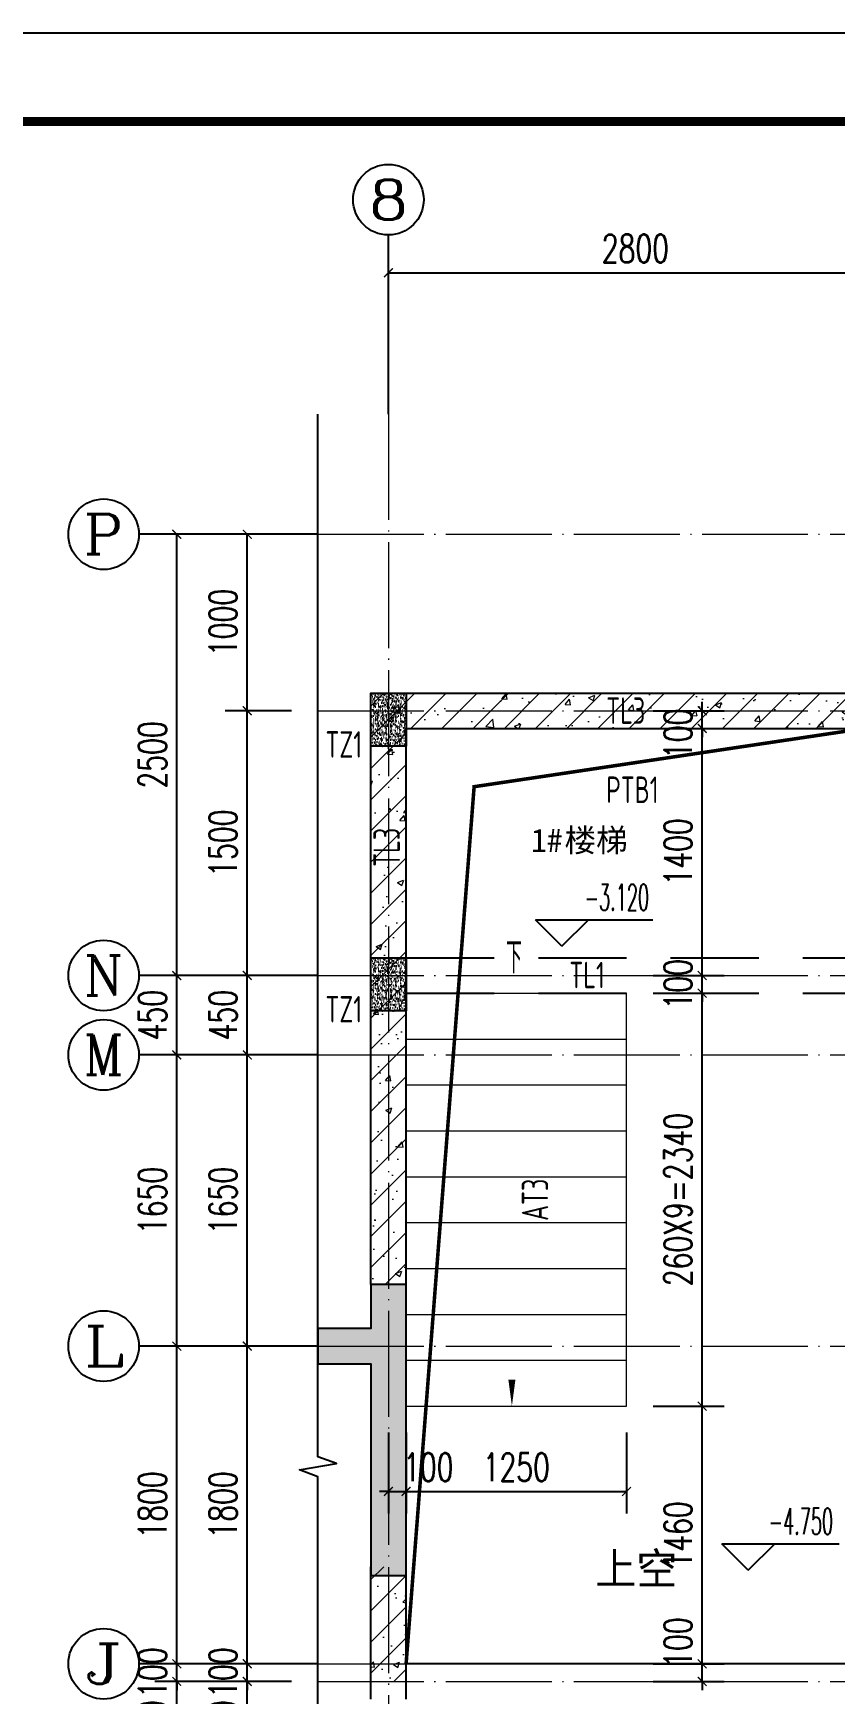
# Model space of a CAD drawing. Extents: x -655480 to 203344, y -294099 to 287156.
# Drawn here: x 48872 to 53416, y 216773 to 226182 of the extents above; entities that cross this region are included whole.
import ezdxf
from ezdxf.enums import TextEntityAlignment as Align

# ---------------------------------------------------------------- set-up
doc = ezdxf.new("R2010")
doc.units = 0
doc.header["$LTSCALE"] = 1000
doc.linetypes.add('DASHED', pattern=[0.75, 0.5, -0.25])
doc.linetypes.add('DOTE', pattern=[2.42, 2, -0.2, 0.02, -0.2])
doc.layers.get('0').update_dxf_attribs({"linetype": 'CONTINUOUS'})
doc.layers.get('DEFPOINTS').update_dxf_attribs({"linetype": 'CONTINUOUS'})
for name, color, linetype in [('-TK', 7, 'CONTINUOUS'), ('A-AXIS_TEXT', 7, 'CONTINUOUS'), ('AXIS', 3, 'CONTINUOUS'), ('DIM_ELEV', 3, 'CONTINUOUS'), ('DIM_SYMB', 3, 'CONTINUOUS'), ('G', 1, 'CONTINUOUS'), ('PUB_DIM', 3, 'CONTINUOUS'), ('PUB_TEXT', 2, 'CONTINUOUS'), ('S-Q墙实线', 6, 'CONTINUOUS'), ('S-梁', 4, 'DASHED'), ('TEXT', 2, 'CONTINUOUS'), ('WALL', 5, 'CONTINUOUS'), ('尺寸标注', 86, 'CONTINUOUS'), ('底图$0$PUB_HATCH', 252, 'CONTINUOUS')]:
    doc.layers.add(name, color=color, linetype=linetype)
for name, color, linetype, lineweight in [('AXIS_TEXT', 7, 'CONTINUOUS', 20), ('DOTE', 19, 'DOTE', 9), ('PUB_HATCH', 8, 'CONTINUOUS', 9), ('STAIR', 2, 'CONTINUOUS', 18)]:
    doc.layers.add(name, color=color, linetype=linetype, lineweight=lineweight)
doc.styles.add('_TCH_AXIS', font='COMPLEX', dxfattribs={"bigfont": 'GBCBIG'})
doc.styles.add('_TCH_DIM', font='SIMPLEX.shx', dxfattribs={"width": 0.7, "bigfont": 'GBCBIG.shx'})
doc.styles.add('_TCH_DIM_T3', font='SIMPLEX', dxfattribs={"width": 0.705882, "bigfont": 'GBCBIG'})
doc.styles.add('COMPLEX', font='COMPLEX')
doc.styles.add('TSSD_REIN', font='tssdeng.shx', dxfattribs={"width": 0.7, "height": 300, "bigfont": 'tssdchn.shx'})
doc.styles.add('黑体', font='simhei.ttf')
doc.dimstyles.new('_TCH_ARCH&&50', dxfattribs={"dimtxt": 157.5, "dimasz": 50, "dimexe": 125, "dimexo": 150, "dimgap": 58.75, "dimtad": 1, "dimdec": 0, "dimzin": 0, "dimdsep": 46, "dimtxsty": '_TCH_DIM_T3', "dimblk": 'ARCHTICK', "dimcen": 0.09, "dimclrt": 7, "dimazin": 0, "dimtfac": 1, "dimtdec": 0, "dimtix": 1, "dimtmove": 2, "dimatfit": 3, "dimldrblk": 'ARCHTICK', "dimfxl": 1, "dimtolj": 1, "dimtzin": 0, "dimarcsym": 0})
pattern_1 = [(45, (-105413.38, 111072.3), (-88.38835, 88.38835), []), (50, (-105413.38, 111072.3), (358.6301, -31.37607), [37.5, -412.5]), (355, (-105413.4, 111072.3), (-69.3757, 376.0961), [30, -330]), (100.4514, (-105383.5, 111069.7), (289.2547, 344.7198), [31.8701, -350.57106]), (46.1842, (-105413.4, 111172.3), (533.6205, -82.7595), [56.25, -618.75]), (96.6356, (-105368.9, 111165.4), (467.3314, 487.059), [47.8051, -525.8565]), (351.1842, (-105413.4, 111172.3), (467.331, 487.0593), [45, -495]), (21, (-105363.38, 111147.3), (298.45353, -201.30945), [37.5, -412.5]), (326, (-105363.4, 111147.3), (121.6577, 362.575), [30, -330]), (71.4514, (-105338.5, 111130.53), (420.1113, 161.26525), [31.8701, -350.57106]), (37.5, (-105413.38, 111072.3), (6.07993, 166.44693), [0, -326, 0, -335, 0, -331.25]), (7.5, (-105413.38, 111072.3), (131.53477, 197.20586), [0, -191, 0, -318.5, 0, -126.25]), (327.5, (-105524.88, 111072.3), (266.91122, -11.27744), [0, -125, 0, -390, 0, -517.5]), (317.5, (-105574.88, 111072.3), (291.59308, 50.0525), [0, -162.5, 0, -259, 0, -367.5])]

# ---------------------------------------------------------------- blocks, each defined once
blk = doc.blocks.new('A1')
blk.add_lwpolyline([(0, 59400), (0, 0), (84100, 0), (84100, 59400)], close=True)
at = {"const_width": 100}
blk.add_lwpolyline([(2500, 58400), (2500, 1000), (83100, 1000), (83100, 58400)], close=True, dxfattribs=at)
blk = doc.blocks.new('_AXISO')
blk.add_circle((0, 0), 0.5)
at = {"layer": 'A-AXIS_TEXT', "style": 'COMPLEX', "width": 1.041667}
blk.add_attdef('A', text='', height=0.56, dxfattribs=at).set_placement((-0.25, -0.28), (0.25, -0.28), align=Align.FIT)
blk = doc.blocks.new('_ArchTick')
at = {"color": 0, "linetype": 'ByBlock', "const_width": 0.15}
blk.add_lwpolyline([(-0.5, -0.5), (0.5, 0.5)], dxfattribs=at)
blk = doc.blocks.new('*D1053')
at = {"layer": 'DEFPOINTS', "color": 0, "transparency": 16777216}
for p in [(50085.3, 216843.2), (50485.3, 216843.2), (50485.3, 216343.4)]:
    blk.add_point(p, dxfattribs=at)
at = {"layer": '尺寸标注', "color": 0, "lineweight": -2, "transparency": 16777216}
for p, q in [((50335.3, 216843.2), (49960.3, 216843.2)), ((50085.3, 216343.4), (50085.3, 216843.2)), ((50335.3, 216343.4), (49960.3, 216343.4))]:
    blk.add_line(p, q, dxfattribs=at)
at = {"layer": '尺寸标注', "color": 0, "lineweight": -2, "transparency": 16777216, "xscale": 50, "yscale": 50, "zscale": 50}
for p, rotation in [((50085.3, 216843.2), 90), ((50085.3, 216343.4), 270)]:
    blk.add_blockref('_ArchTick', p, dxfattribs=dict(at, rotation=rotation))
at = {"layer": '尺寸标注', "color": 7, "transparency": 16777216, "insert": (49947.8, 216593.3), "char_height": 157.5, "attachment_point": 5, "rotation": 90, "style": '_TCH_DIM_T3'}
blk.add_mtext('\\A1;500', dxfattribs=at)
blk = doc.blocks.new('*D1054')
at = {"layer": 'DEFPOINTS', "color": 0, "transparency": 16777216}
for p in [(50085.3, 216943.2), (50485.3, 216943.2), (50485.3, 216843.2)]:
    blk.add_point(p, dxfattribs=at)
at = {"layer": '尺寸标注', "color": 0, "lineweight": -2, "transparency": 16777216}
for p, q in [((50085.3, 216943.2), (50085.3, 216993.2)), ((50335.3, 216943.2), (49960.3, 216943.2)), ((50085.3, 216843.2), (50085.3, 216943.2)), ((50335.3, 216843.2), (49960.3, 216843.2)), ((50085.3, 216843.2), (50085.3, 216793.2))]:
    blk.add_line(p, q, dxfattribs=at)
at = {"layer": '尺寸标注', "color": 0, "lineweight": -2, "transparency": 16777216, "xscale": 50, "yscale": 50, "zscale": 50}
for p, rotation in [((50085.3, 216943.2), 270), ((50085.3, 216843.2), 90)]:
    blk.add_blockref('_ArchTick', p, dxfattribs=dict(at, rotation=rotation))
at = {"layer": '尺寸标注', "color": 7, "transparency": 16777216, "insert": (49947.8, 216893.2), "char_height": 157.5, "attachment_point": 5, "rotation": 90, "style": '_TCH_DIM_T3'}
blk.add_mtext('\\A1;100', dxfattribs=at)
blk = doc.blocks.new('*D1055')
at = {"layer": 'DEFPOINTS', "color": 0, "transparency": 16777216}
for p in [(50085.3, 218743.2), (50485.3, 218743.2), (50485.3, 216943.2)]:
    blk.add_point(p, dxfattribs=at)
at = {"layer": '尺寸标注', "color": 0, "lineweight": -2, "transparency": 16777216}
for p, q in [((50335.3, 218743.2), (49960.3, 218743.2)), ((50085.3, 216943.2), (50085.3, 218743.2)), ((50335.3, 216943.2), (49960.3, 216943.2))]:
    blk.add_line(p, q, dxfattribs=at)
at = {"layer": '尺寸标注', "color": 0, "lineweight": -2, "transparency": 16777216, "xscale": 50, "yscale": 50, "zscale": 50}
for p, rotation in [((50085.3, 218743.2), 90), ((50085.3, 216943.2), 270)]:
    blk.add_blockref('_ArchTick', p, dxfattribs=dict(at, rotation=rotation))
at = {"layer": '尺寸标注', "color": 7, "transparency": 16777216, "insert": (49947.8, 217843.2), "char_height": 157.5, "attachment_point": 5, "rotation": 90, "style": '_TCH_DIM_T3'}
blk.add_mtext('\\A1;1800', dxfattribs=at)
blk = doc.blocks.new('*D1056')
at = {"layer": 'DEFPOINTS', "color": 0, "transparency": 16777216}
for p in [(50085.3, 220393.2), (50485.3, 220393.2), (50485.3, 218743.2)]:
    blk.add_point(p, dxfattribs=at)
at = {"layer": '尺寸标注', "color": 0, "lineweight": -2, "transparency": 16777216}
for p, q in [((50335.3, 220393.2), (49960.3, 220393.2)), ((50085.3, 218743.2), (50085.3, 220393.2)), ((50335.3, 218743.2), (49960.3, 218743.2))]:
    blk.add_line(p, q, dxfattribs=at)
at = {"layer": '尺寸标注', "color": 0, "lineweight": -2, "transparency": 16777216, "xscale": 50, "yscale": 50, "zscale": 50}
for p, rotation in [((50085.3, 220393.2), 90), ((50085.3, 218743.2), 270)]:
    blk.add_blockref('_ArchTick', p, dxfattribs=dict(at, rotation=rotation))
at = {"layer": '尺寸标注', "color": 7, "transparency": 16777216, "insert": (49947.8, 219568.2), "char_height": 157.5, "attachment_point": 5, "rotation": 90, "style": '_TCH_DIM_T3'}
blk.add_mtext('\\A1;1650', dxfattribs=at)
blk = doc.blocks.new('*D1057')
at = {"layer": 'DEFPOINTS', "color": 0, "transparency": 16777216}
for p in [(50085.3, 220843.2), (50485.3, 220843.2), (50485.3, 220393.2)]:
    blk.add_point(p, dxfattribs=at)
at = {"layer": '尺寸标注', "color": 0, "lineweight": -2, "transparency": 16777216}
for p, q in [((50335.3, 220843.2), (49960.3, 220843.2)), ((50085.3, 220393.2), (50085.3, 220843.2)), ((50335.3, 220393.2), (49960.3, 220393.2))]:
    blk.add_line(p, q, dxfattribs=at)
at = {"layer": '尺寸标注', "color": 0, "lineweight": -2, "transparency": 16777216, "xscale": 50, "yscale": 50, "zscale": 50}
for p, rotation in [((50085.3, 220843.2), 90), ((50085.3, 220393.2), 270)]:
    blk.add_blockref('_ArchTick', p, dxfattribs=dict(at, rotation=rotation))
at = {"layer": '尺寸标注', "color": 7, "transparency": 16777216, "insert": (49947.8, 220618.2), "char_height": 157.5, "attachment_point": 5, "rotation": 90, "style": '_TCH_DIM_T3'}
blk.add_mtext('\\A1;450', dxfattribs=at)
blk = doc.blocks.new('*D1058')
at = {"layer": 'DEFPOINTS', "color": 0, "transparency": 16777216}
for p in [(50085.3, 222343.2), (50485.3, 222343.2), (50485.3, 220843.2)]:
    blk.add_point(p, dxfattribs=at)
at = {"layer": '尺寸标注', "color": 0, "lineweight": -2, "transparency": 16777216}
for p, q in [((50335.3, 222343.2), (49960.3, 222343.2)), ((50085.3, 220843.2), (50085.3, 222343.2)), ((50335.3, 220843.2), (49960.3, 220843.2))]:
    blk.add_line(p, q, dxfattribs=at)
at = {"layer": '尺寸标注', "color": 0, "lineweight": -2, "transparency": 16777216, "xscale": 50, "yscale": 50, "zscale": 50}
for p, rotation in [((50085.3, 222343.2), 90), ((50085.3, 220843.2), 270)]:
    blk.add_blockref('_ArchTick', p, dxfattribs=dict(at, rotation=rotation))
at = {"layer": '尺寸标注', "color": 7, "transparency": 16777216, "insert": (49947.8, 221593.2), "char_height": 157.5, "attachment_point": 5, "rotation": 90, "style": '_TCH_DIM_T3'}
blk.add_mtext('\\A1;1500', dxfattribs=at)
blk = doc.blocks.new('*D1059')
at = {"layer": 'DEFPOINTS', "color": 0, "transparency": 16777216}
for p in [(50085.3, 223343.2), (50485.3, 223343.2), (50485.3, 222343.2)]:
    blk.add_point(p, dxfattribs=at)
at = {"layer": '尺寸标注', "color": 0, "lineweight": -2, "transparency": 16777216}
for p, q in [((50335.3, 223343.2), (49960.3, 223343.2)), ((50085.3, 222343.2), (50085.3, 223343.2)), ((50335.3, 222343.2), (49960.3, 222343.2))]:
    blk.add_line(p, q, dxfattribs=at)
at = {"layer": '尺寸标注', "color": 0, "lineweight": -2, "transparency": 16777216, "xscale": 50, "yscale": 50, "zscale": 50}
for p, rotation in [((50085.3, 223343.2), 90), ((50085.3, 222343.2), 270)]:
    blk.add_blockref('_ArchTick', p, dxfattribs=dict(at, rotation=rotation))
at = {"layer": '尺寸标注', "color": 7, "transparency": 16777216, "insert": (49947.8, 222843.2), "char_height": 157.5, "attachment_point": 5, "rotation": 90, "style": '_TCH_DIM_T3'}
blk.add_mtext('\\A1;1000', dxfattribs=at)
blk = doc.blocks.new('*D1071')
at = {"layer": 'DEFPOINTS', "color": 0, "transparency": 16777216}
for p in [(52235.3, 216943.2), (52663.9, 216943.2), (52235.3, 216843.2)]:
    blk.add_point(p, dxfattribs=at)
at = {"layer": '尺寸标注', "color": 0, "lineweight": -2, "transparency": 16777216}
for p, q in [((52663.9, 216943.2), (52663.9, 216993.2)), ((52385.3, 216943.2), (52788.9, 216943.2)), ((52663.9, 216843.2), (52663.9, 216943.2)), ((52385.3, 216843.2), (52788.9, 216843.2)), ((52663.9, 216843.2), (52663.9, 216793.2))]:
    blk.add_line(p, q, dxfattribs=at)
at = {"layer": '尺寸标注', "color": 0, "lineweight": -2, "transparency": 16777216, "xscale": 50, "yscale": 50, "zscale": 50}
for p, rotation in [((52663.9, 216943.2), 269.9997333905758), ((52663.9, 216843.2), 89.99973339057578)]:
    blk.add_blockref('_ArchTick', p, dxfattribs=dict(at, rotation=rotation))
at = {"layer": '尺寸标注', "color": 7, "transparency": 16777216, "insert": (52526.4, 217063.3), "char_height": 157.5, "attachment_point": 5, "rotation": 89.99973, "style": '_TCH_DIM_T3'}
blk.add_mtext('\\A1;100', dxfattribs=at)
blk = doc.blocks.new('*D1072')
at = {"layer": 'DEFPOINTS', "color": 0, "transparency": 16777216}
for p in [(52235.3, 218403.2), (52663.9, 218403.2), (52235.3, 216943.2)]:
    blk.add_point(p, dxfattribs=at)
at = {"layer": '尺寸标注', "color": 0, "lineweight": -2, "transparency": 16777216}
for p, q in [((52385.3, 218403.2), (52788.9, 218403.2)), ((52663.9, 216943.2), (52663.9, 218403.2)), ((52385.3, 216943.2), (52788.9, 216943.2))]:
    blk.add_line(p, q, dxfattribs=at)
at = {"layer": '尺寸标注', "color": 0, "lineweight": -2, "transparency": 16777216, "xscale": 50, "yscale": 50, "zscale": 50}
for p, rotation in [((52663.9, 218403.2), 89.99973339057244), ((52663.9, 216943.2), 269.9997333905724)]:
    blk.add_blockref('_ArchTick', p, dxfattribs=dict(at, rotation=rotation))
at = {"layer": '尺寸标注', "color": 7, "transparency": 16777216, "insert": (52526.4, 217673.2), "char_height": 157.5, "attachment_point": 5, "rotation": 89.99973, "style": '_TCH_DIM_T3'}
blk.add_mtext('\\A1;1460', dxfattribs=at)
blk = doc.blocks.new('*D1073')
at = {"layer": 'DEFPOINTS', "color": 0, "transparency": 16777216}
for p in [(52235.3, 220743.2), (52664, 220743.2), (52235.3, 218403.2)]:
    blk.add_point(p, dxfattribs=at)
at = {"layer": '尺寸标注', "color": 0, "lineweight": -2, "transparency": 16777216}
for p, q in [((52385.3, 220743.2), (52789, 220743.2)), ((52663.9, 218403.2), (52664, 220743.2)), ((52385.3, 218403.2), (52788.9, 218403.2))]:
    blk.add_line(p, q, dxfattribs=at)
at = {"layer": '尺寸标注', "color": 0, "lineweight": -2, "transparency": 16777216, "xscale": 50, "yscale": 50, "zscale": 50}
for p, rotation in [((52664, 220743.2), 89.99973339057678), ((52663.9, 218403.2), 269.9997333905768)]:
    blk.add_blockref('_ArchTick', p, dxfattribs=dict(at, rotation=rotation))
at = {"layer": '尺寸标注', "color": 7, "transparency": 16777216, "insert": (52526.4, 219573.2), "char_height": 157.5, "attachment_point": 5, "rotation": 89.99973, "style": '_TCH_DIM_T3'}
blk.add_mtext('\\A1;260X9=2340', dxfattribs=at)
blk = doc.blocks.new('*D1074')
at = {"layer": 'DEFPOINTS', "color": 0, "transparency": 16777216}
for p in [(52235.3, 220843.2), (52664, 220843.2), (52235.3, 220743.2)]:
    blk.add_point(p, dxfattribs=at)
at = {"layer": '尺寸标注', "color": 0, "lineweight": -2, "transparency": 16777216}
for p, q in [((52385.3, 220843.2), (52789, 220843.2)), ((52664, 220843.2), (52664, 220893.2)), ((52664, 220743.2), (52664, 220843.2)), ((52385.3, 220743.2), (52789, 220743.2)), ((52664, 220743.2), (52664, 220693.2))]:
    blk.add_line(p, q, dxfattribs=at)
at = {"layer": '尺寸标注', "color": 0, "lineweight": -2, "transparency": 16777216, "xscale": 50, "yscale": 50, "zscale": 50}
for p, rotation in [((52664, 220843.2), 269.9997333905883), ((52664, 220743.2), 89.99973339058825)]:
    blk.add_blockref('_ArchTick', p, dxfattribs=dict(at, rotation=rotation))
at = {"layer": '尺寸标注', "color": 7, "transparency": 16777216, "insert": (52526.5, 220793.2), "char_height": 157.5, "attachment_point": 5, "rotation": 89.99973, "style": '_TCH_DIM_T3'}
blk.add_mtext('\\A1;100', dxfattribs=at)
blk = doc.blocks.new('*D1075')
at = {"layer": 'DEFPOINTS', "color": 0, "transparency": 16777216}
for p in [(52235.3, 222243.2), (52664, 222243.2), (52235.3, 220843.2)]:
    blk.add_point(p, dxfattribs=at)
at = {"layer": '尺寸标注', "color": 0, "lineweight": -2, "transparency": 16777216}
for p, q in [((52385.3, 222243.2), (52789, 222243.2)), ((52664, 220843.2), (52664, 222243.2)), ((52385.3, 220843.2), (52789, 220843.2))]:
    blk.add_line(p, q, dxfattribs=at)
at = {"layer": '尺寸标注', "color": 0, "lineweight": -2, "transparency": 16777216, "xscale": 50, "yscale": 50, "zscale": 50}
for p, rotation in [((52664, 222243.2), 89.99973339057499), ((52664, 220843.2), 269.999733390575)]:
    blk.add_blockref('_ArchTick', p, dxfattribs=dict(at, rotation=rotation))
at = {"layer": '尺寸标注', "color": 7, "transparency": 16777216, "insert": (52526.5, 221543.2), "char_height": 157.5, "attachment_point": 5, "rotation": 89.99973, "style": '_TCH_DIM_T3'}
blk.add_mtext('\\A1;1400', dxfattribs=at)
blk = doc.blocks.new('*D1076')
at = {"layer": 'DEFPOINTS', "color": 0, "transparency": 16777216}
for p in [(52235.3, 222343.2), (52664, 222343.2), (52235.3, 222243.2)]:
    blk.add_point(p, dxfattribs=at)
at = {"layer": '尺寸标注', "color": 0, "lineweight": -2, "transparency": 16777216}
for p, q in [((52385.3, 222343.2), (52789, 222343.2)), ((52664, 222343.2), (52664, 222393.2)), ((52664, 222243.2), (52664, 222343.2)), ((52385.3, 222243.2), (52789, 222243.2)), ((52664, 222243.2), (52664, 222193.2))]:
    blk.add_line(p, q, dxfattribs=at)
at = {"layer": '尺寸标注', "color": 0, "lineweight": -2, "transparency": 16777216, "xscale": 50, "yscale": 50, "zscale": 50}
for p, rotation in [((52664, 222343.2), 269.9997333905693), ((52664, 222243.2), 89.9997333905693)]:
    blk.add_blockref('_ArchTick', p, dxfattribs=dict(at, rotation=rotation))
at = {"layer": '尺寸标注', "color": 7, "transparency": 16777216, "insert": (52526.5, 222212.5), "char_height": 157.5, "attachment_point": 5, "rotation": 89.99973, "style": '_TCH_DIM_T3'}
blk.add_mtext('\\A1;100', dxfattribs=at)
blk = doc.blocks.new('*D1077')
at = {"layer": 'DEFPOINTS', "color": 0, "transparency": 16777216}
for p in [(50985.2, 218403.2), (52235.2, 218403.2), (52235.2, 217919.5)]:
    blk.add_point(p, dxfattribs=at)
at = {"layer": '尺寸标注', "color": 0, "lineweight": -2, "transparency": 16777216}
for p, q in [((50985.2, 218253.2), (50985.2, 217794.5)), ((52235.2, 218253.2), (52235.2, 217794.5)), ((50985.2, 217919.5), (52235.2, 217919.5))]:
    blk.add_line(p, q, dxfattribs=at)
at = {"layer": '尺寸标注', "color": 0, "lineweight": -2, "transparency": 16777216, "xscale": 50, "yscale": 50, "zscale": 50, "rotation": 180}
blk.add_blockref('_ArchTick', (50985.2, 217919.5), dxfattribs=at)
at = {"layer": '尺寸标注', "color": 0, "lineweight": -2, "transparency": 16777216, "xscale": 50, "yscale": 50, "zscale": 50}
blk.add_blockref('_ArchTick', (52235.2, 217919.5), dxfattribs=at)
at = {"layer": '尺寸标注', "color": 7, "transparency": 16777216, "insert": (51610.2, 218057), "char_height": 157.5, "attachment_point": 5, "style": '_TCH_DIM_T3'}
blk.add_mtext('\\A1;1250', dxfattribs=at)
blk = doc.blocks.new('*D1078')
at = {"layer": 'DEFPOINTS', "color": 0, "transparency": 16777216}
for p in [(50885.3, 218403.2), (50985.2, 218403.2), (50985.2, 217919.5)]:
    blk.add_point(p, dxfattribs=at)
at = {"layer": '尺寸标注', "color": 0, "lineweight": -2, "transparency": 16777216}
for p, q in [((50885.3, 218253.2), (50885.3, 217794.5)), ((50985.2, 218253.2), (50985.2, 217794.5)), ((50885.3, 217919.5), (50835.3, 217919.5)), ((50885.3, 217919.5), (50985.2, 217919.5)), ((50985.2, 217919.5), (51035.2, 217919.5))]:
    blk.add_line(p, q, dxfattribs=at)
at = {"layer": '尺寸标注', "color": 0, "lineweight": -2, "transparency": 16777216, "xscale": 50, "yscale": 50, "zscale": 50}
blk.add_blockref('_ArchTick', (50885.3, 217919.5), dxfattribs=at)
at = {"layer": '尺寸标注', "color": 0, "lineweight": -2, "transparency": 16777216, "xscale": 50, "yscale": 50, "zscale": 50, "rotation": 180}
blk.add_blockref('_ArchTick', (50985.2, 217919.5), dxfattribs=at)
at = {"layer": '尺寸标注', "color": 7, "transparency": 16777216, "insert": (51111.4, 218057), "char_height": 157.5, "attachment_point": 5, "style": '_TCH_DIM_T3'}
blk.add_mtext('\\A1;100', dxfattribs=at)
blk = doc.blocks.new('*D1089')
at = {"layer": 'DEFPOINTS', "color": 0, "transparency": 16777216}
for p in [(49685.3, 216843.2), (50485.3, 216843.2), (50485.3, 216343.4)]:
    blk.add_point(p, dxfattribs=at)
at = {"layer": 'PUB_DIM', "color": 0, "lineweight": -2, "transparency": 16777216}
for p, q in [((50335.3, 216843.2), (49560.3, 216843.2)), ((49685.3, 216343.4), (49685.3, 216843.2)), ((50335.3, 216343.4), (49560.3, 216343.4))]:
    blk.add_line(p, q, dxfattribs=at)
at = {"layer": 'PUB_DIM', "color": 0, "lineweight": -2, "transparency": 16777216, "xscale": 50, "yscale": 50, "zscale": 50}
for p, rotation in [((49685.3, 216843.2), 90), ((49685.3, 216343.4), 270)]:
    blk.add_blockref('_ArchTick', p, dxfattribs=dict(at, rotation=rotation))
at = {"layer": 'PUB_DIM', "color": 7, "transparency": 16777216, "insert": (49547.8, 216593.3), "char_height": 157.5, "attachment_point": 5, "rotation": 90, "style": '_TCH_DIM_T3'}
blk.add_mtext('\\A1;500', dxfattribs=at)
blk = doc.blocks.new('*D1090')
at = {"layer": 'DEFPOINTS', "color": 0, "transparency": 16777216}
for p in [(49685.3, 216943.2), (50485.3, 216943.2), (50485.3, 216843.2)]:
    blk.add_point(p, dxfattribs=at)
at = {"layer": 'PUB_DIM', "color": 0, "lineweight": -2, "transparency": 16777216}
for p, q in [((49685.3, 216943.2), (49685.3, 216993.2)), ((50335.3, 216943.2), (49560.3, 216943.2)), ((49685.3, 216843.2), (49685.3, 216943.2)), ((50335.3, 216843.2), (49560.3, 216843.2)), ((49685.3, 216843.2), (49685.3, 216793.2))]:
    blk.add_line(p, q, dxfattribs=at)
at = {"layer": 'PUB_DIM', "color": 0, "lineweight": -2, "transparency": 16777216, "xscale": 50, "yscale": 50, "zscale": 50}
for p, rotation in [((49685.3, 216943.2), 270), ((49685.3, 216843.2), 90)]:
    blk.add_blockref('_ArchTick', p, dxfattribs=dict(at, rotation=rotation))
at = {"layer": 'PUB_DIM', "color": 7, "transparency": 16777216, "insert": (49547.8, 216893.2), "char_height": 157.5, "attachment_point": 5, "rotation": 90, "style": '_TCH_DIM_T3'}
blk.add_mtext('\\A1;100', dxfattribs=at)
blk = doc.blocks.new('*D1091')
at = {"layer": 'DEFPOINTS', "color": 0, "transparency": 16777216}
for p in [(49685.3, 218743.2), (50485.3, 218743.2), (50485.3, 216943.2)]:
    blk.add_point(p, dxfattribs=at)
at = {"layer": 'PUB_DIM', "color": 0, "lineweight": -2, "transparency": 16777216}
for p, q in [((50335.3, 218743.2), (49560.3, 218743.2)), ((49685.3, 216943.2), (49685.3, 218743.2)), ((50335.3, 216943.2), (49560.3, 216943.2))]:
    blk.add_line(p, q, dxfattribs=at)
at = {"layer": 'PUB_DIM', "color": 0, "lineweight": -2, "transparency": 16777216, "xscale": 50, "yscale": 50, "zscale": 50}
for p, rotation in [((49685.3, 218743.2), 90), ((49685.3, 216943.2), 270)]:
    blk.add_blockref('_ArchTick', p, dxfattribs=dict(at, rotation=rotation))
at = {"layer": 'PUB_DIM', "color": 7, "transparency": 16777216, "insert": (49547.8, 217843.2), "char_height": 157.5, "attachment_point": 5, "rotation": 90, "style": '_TCH_DIM_T3'}
blk.add_mtext('\\A1;1800', dxfattribs=at)
blk = doc.blocks.new('*D1092')
at = {"layer": 'DEFPOINTS', "color": 0, "transparency": 16777216}
for p in [(49685.3, 220393.2), (50485.3, 220393.2), (50485.3, 218743.2)]:
    blk.add_point(p, dxfattribs=at)
at = {"layer": 'PUB_DIM', "color": 0, "lineweight": -2, "transparency": 16777216}
for p, q in [((50335.3, 220393.2), (49560.3, 220393.2)), ((49685.3, 218743.2), (49685.3, 220393.2)), ((50335.3, 218743.2), (49560.3, 218743.2))]:
    blk.add_line(p, q, dxfattribs=at)
at = {"layer": 'PUB_DIM', "color": 0, "lineweight": -2, "transparency": 16777216, "xscale": 50, "yscale": 50, "zscale": 50}
for p, rotation in [((49685.3, 220393.2), 90), ((49685.3, 218743.2), 270)]:
    blk.add_blockref('_ArchTick', p, dxfattribs=dict(at, rotation=rotation))
at = {"layer": 'PUB_DIM', "color": 7, "transparency": 16777216, "insert": (49547.8, 219568.2), "char_height": 157.5, "attachment_point": 5, "rotation": 90, "style": '_TCH_DIM_T3'}
blk.add_mtext('\\A1;1650', dxfattribs=at)
blk = doc.blocks.new('*D1093')
at = {"layer": 'DEFPOINTS', "color": 0, "transparency": 16777216}
for p in [(49685.3, 220843.2), (50485.3, 220843.2), (50485.3, 220393.2)]:
    blk.add_point(p, dxfattribs=at)
at = {"layer": 'PUB_DIM', "color": 0, "lineweight": -2, "transparency": 16777216}
for p, q in [((50335.3, 220843.2), (49560.3, 220843.2)), ((49685.3, 220393.2), (49685.3, 220843.2)), ((50335.3, 220393.2), (49560.3, 220393.2))]:
    blk.add_line(p, q, dxfattribs=at)
at = {"layer": 'PUB_DIM', "color": 0, "lineweight": -2, "transparency": 16777216, "xscale": 50, "yscale": 50, "zscale": 50}
for p, rotation in [((49685.3, 220843.2), 90), ((49685.3, 220393.2), 270)]:
    blk.add_blockref('_ArchTick', p, dxfattribs=dict(at, rotation=rotation))
at = {"layer": 'PUB_DIM', "color": 7, "transparency": 16777216, "insert": (49547.8, 220618.2), "char_height": 157.5, "attachment_point": 5, "rotation": 90, "style": '_TCH_DIM_T3'}
blk.add_mtext('\\A1;450', dxfattribs=at)
blk = doc.blocks.new('*D1094')
at = {"layer": 'DEFPOINTS', "color": 0, "transparency": 16777216}
for p in [(49685.3, 223343.2), (50485.3, 223343.2), (50485.3, 220843.2)]:
    blk.add_point(p, dxfattribs=at)
at = {"layer": 'PUB_DIM', "color": 0, "lineweight": -2, "transparency": 16777216}
for p, q in [((50335.3, 223343.2), (49560.3, 223343.2)), ((49685.3, 220843.2), (49685.3, 223343.2)), ((50335.3, 220843.2), (49560.3, 220843.2))]:
    blk.add_line(p, q, dxfattribs=at)
at = {"layer": 'PUB_DIM', "color": 0, "lineweight": -2, "transparency": 16777216, "xscale": 50, "yscale": 50, "zscale": 50}
for p, rotation in [((49685.3, 223343.2), 90), ((49685.3, 220843.2), 270)]:
    blk.add_blockref('_ArchTick', p, dxfattribs=dict(at, rotation=rotation))
at = {"layer": 'PUB_DIM', "color": 7, "transparency": 16777216, "insert": (49547.8, 222093.2), "char_height": 157.5, "attachment_point": 5, "rotation": 90, "style": '_TCH_DIM_T3'}
blk.add_mtext('\\A1;2500', dxfattribs=at)
blk = doc.blocks.new('*D1097')
at = {"layer": 'DEFPOINTS', "color": 0, "transparency": 16777216}
for p in [(53685.3, 224824.6), (50885.3, 224024.6), (53685.3, 224024.6)]:
    blk.add_point(p, dxfattribs=at)
at = {"layer": 'PUB_DIM', "color": 0, "lineweight": -2, "transparency": 16777216}
for p, q in [((50885.3, 224174.6), (50885.3, 224949.6)), ((53685.3, 224174.6), (53685.3, 224949.6)), ((50885.3, 224824.6), (53685.3, 224824.6))]:
    blk.add_line(p, q, dxfattribs=at)
at = {"layer": 'PUB_DIM', "color": 0, "lineweight": -2, "transparency": 16777216, "xscale": 50, "yscale": 50, "zscale": 50, "rotation": 180}
blk.add_blockref('_ArchTick', (50885.3, 224824.6), dxfattribs=at)
at = {"layer": 'PUB_DIM', "color": 0, "lineweight": -2, "transparency": 16777216, "xscale": 50, "yscale": 50, "zscale": 50}
blk.add_blockref('_ArchTick', (53685.3, 224824.6), dxfattribs=at)
at = {"layer": 'PUB_DIM', "color": 7, "transparency": 16777216, "insert": (52285.3, 224962.1), "char_height": 157.5, "attachment_point": 5, "style": '_TCH_DIM_T3'}
blk.add_mtext('\\A1;2800', dxfattribs=at)

msp = doc.modelspace()

# ---------------------------------------------------------------- hatches: boundary and pattern name
at = {"layer": 'G'}
h = msp.add_hatch(dxfattribs=at)
h.set_pattern_fill('AR-CONC', color=256, scale=5, angle=-360, style=0)
h.set_pattern_definition([(230, (7497282.53, 656100.58), (-35.86300913, 3.13760675), [3.75, -41.25]), (175, (7497282.53, 656100.58), (6.93756668, -37.60960669), [3, -33]), (280.4514, (7497279.542, 656100.842), (-28.92546909, -34.4719771), [3.1870095, -35.0571056]), (226.1842, (7497282.53, 656090.58), (-53.36205243, 8.27595072), [5.625, -61.875]), (276.6356, (7497278.084, 656091.27), (-46.73313528, -48.70589355), [4.7805144, -52.58565]), (171.1842, (7497282.53, 656090.58), (-46.73309726, -48.70593005), [4.5, -49.5]), (201, (7497277.53, 656093.08), (-29.84535261, 20.13094453), [3.75, -41.25]), (146, (7497277.53, 656093.08), (-12.1657666, -36.25750225), [3, -33]), (251.4514, (7497275.044, 656094.758), (-42.01113143, -16.12652484), [3.1870095, -35.0571056]), (217.5, (7497282.531, 656100.58), (-0.607992766, -16.644692692), [0, -32.6, 0, -33.5, 0, -33.125]), (187.5, (7497282.53, 656100.58), (-13.15347687, -19.720585594), [0, -19.1, 0, -31.85, 0, -12.625]), (147.5, (7497293.681, 656100.58), (-26.691121809, 1.127743587), [0, -12.5, 0, -39, 0, -51.75]), (137.5, (7497298.68, 656100.58), (-29.15930847, -5.00524912), [0, -16.25, 0, -25.9, 0, -36.75])])
h.paths.add_polyline_path([(50985.34, 222143.17), (50785.34, 222143.17), (50785.34, 222443.17), (50985.34, 222443.17)])
h = msp.add_hatch(dxfattribs=at)
h.set_pattern_fill('AR-CONC', color=256, scale=5, angle=-360, style=0)
h.set_pattern_definition([(230, (7497282.53, 654600.578), (-35.86300913, 3.13760675), [3.75, -41.25]), (175, (7497282.53, 654600.58), (6.93756668, -37.60960669), [3, -33]), (280.4514, (7497279.542, 654600.84), (-28.92546909, -34.4719771), [3.1870095, -35.0571056]), (226.1842, (7497282.53, 654590.58), (-53.36205243, 8.27595072), [5.625, -61.875]), (276.6356, (7497278.084, 654591.27), (-46.73313528, -48.70589355), [4.7805144, -52.58565]), (171.1842, (7497282.53, 654590.58), (-46.73309726, -48.70593005), [4.5, -49.5]), (201, (7497277.53, 654593.078), (-29.84535261, 20.13094453), [3.75, -41.25]), (146, (7497277.53, 654593.08), (-12.1657666, -36.25750225), [3, -33]), (251.4514, (7497275.044, 654594.756), (-42.01113143, -16.12652484), [3.1870095, -35.0571056]), (217.5, (7497282.531, 654600.578), (-0.607992766, -16.644692692), [0, -32.6, 0, -33.5, 0, -33.125]), (187.5, (7497282.53, 654600.578), (-13.15347687, -19.720585594), [0, -19.1, 0, -31.85, 0, -12.625]), (147.5, (7497293.681, 654600.578), (-26.691121809, 1.127743587), [0, -12.5, 0, -39, 0, -51.75]), (137.5, (7497298.68, 654600.578), (-29.15930847, -5.00524912), [0, -16.25, 0, -25.9, 0, -36.75])])
h.paths.add_polyline_path([(50985.34, 220643.17), (50785.34, 220643.17), (50785.34, 220943.17), (50985.34, 220943.17)])
at = {"layer": 'PUB_HATCH'}
h = msp.add_hatch(dxfattribs=at)
h.set_pattern_fill('钢筋混凝土', color=256, scale=50, style=0)
h.set_pattern_definition(pattern_1)
h.paths.add_polyline_path([(50785.34, 222443.03), (50985.34, 222243.03), (53685.34, 222243.03), (53685.34, 222443.03)])
h = msp.add_hatch(dxfattribs=at)
h.set_pattern_fill('钢筋混凝土', color=256, scale=50, style=0)
h.set_pattern_definition(pattern_1)
h.paths.add_polyline_path([(50785.34, 219093.17), (50985.34, 219093.17), (50985.34, 219093.17), (50985.34, 222243.03), (50785.34, 222443.03)])
h = msp.add_hatch(dxfattribs=at)
h.set_pattern_fill('钢筋混凝土', color=256, scale=50, style=0)
h.set_pattern_definition([(45, (-105413.38, 111072.44), (-88.38835, 88.38835), []), (50, (-105413.38, 111072.44), (358.6301, -31.37607), [37.5, -412.5]), (355, (-105413.4, 111072.44), (-69.3757, 376.0961), [30, -330]), (100.4514, (-105383.5, 111069.83), (289.2547, 344.7198), [31.8701, -350.57106]), (46.1842, (-105413.4, 111172.44), (533.6205, -82.7595), [56.25, -618.75]), (96.6356, (-105368.9, 111165.54), (467.3314, 487.059), [47.8051, -525.8565]), (351.1842, (-105413.4, 111172.44), (467.331, 487.0593), [45, -495]), (21, (-105363.38, 111147.44), (298.45353, -201.30945), [37.5, -412.5]), (326, (-105363.4, 111147.44), (121.6577, 362.575), [30, -330]), (71.4514, (-105338.5, 111130.67), (420.1113, 161.26525), [31.8701, -350.57106]), (37.5, (-105413.38, 111072.44), (6.07993, 166.44693), [0, -326, 0, -335, 0, -331.25]), (7.5, (-105413.38, 111072.44), (131.53477, 197.20586), [0, -191, 0, -318.5, 0, -126.25]), (327.5, (-105524.88, 111072.44), (266.91122, -11.27744), [0, -125, 0, -390, 0, -517.5]), (317.5, (-105574.88, 111072.44), (291.59308, 50.0525), [0, -162.5, 0, -259, 0, -367.5])])
h.paths.add_polyline_path([(50985.34, 218743.17), (50985.34, 217493.17), (50785.34, 217493.17), (50785.34, 216843.17), (50985.34, 216843.17)])
at = {"layer": '底图$0$PUB_HATCH'}
msp.add_hatch(color=256, dxfattribs=at).paths.add_polyline_path([(50785.34, 217443.17), (50985.34, 217443.17), (50985.34, 219093.17), (50785.34, 219093.17), (50785.34, 218843.17), (50485.34, 218843.17), (50485.34, 218643.17), (50785.34, 218643.17)])

# ---------------------------------------------------------------- linework, layer by layer
at = {"color": 6, "const_width": 20}
msp.add_lwpolyline([(50985.57, 216943.17), (51371.15, 221912.89), (53585.57, 222243.21)], dxfattribs=at)
at = {"layer": 'AXIS'}
for p, q in [((50885.34, 224024.63), (50885.34, 225039.24)), ((50485.34, 223343.17), (49470.73, 223343.17)), ((50485.34, 220843.17), (49470.73, 220843.17)), ((50485.34, 220393.17), (49470.73, 220393.17)), ((50485.34, 218743.17), (49470.73, 218743.17)), ((50485.34, 216943.17), (49470.73, 216943.17))]:
    msp.add_line(p, q, dxfattribs=at)
at = {"layer": 'DIM_ELEV', "color": 6}
for p, q in [((51868.66, 221009.47), (51718.66, 221159.47)), ((51718.66, 221159.47), (52383.58, 221159.47)), ((51868.66, 221009.47), (52018.66, 221159.47)), ((52925.59, 217473.17), (52775.59, 217623.17)), ((52775.59, 217623.17), (53440.51, 217623.17)), ((52925.59, 217473.17), (53075.59, 217623.17))]:
    msp.add_line(p, q, dxfattribs=at)
at = {"layer": 'DIM_SYMB'}
msp.add_lwpolyline([(50485.34, 212094.43), (50485.34, 218003.28), (50380.34, 218041.5), (50590.34, 218078.53), (50485.34, 218115.78), (50485.34, 224024.63)], dxfattribs=at)
msp.add_lwpolyline([(51585.33, 220805.23, 0, 0, 0), (51585.33, 218403.17, 0, 40, 0), (51585.33, 218553.17, 0, 0, 0)], format="xyseb", dxfattribs=at)
at = {"layer": 'DOTE', "linetype": 'DOTE', "ltscale": 0.3}
for p, q in [((50885.34, 224024.63), (50885.34, 214743.17)), ((50485.34, 223343.17), (61848.92, 223343.17)), ((50485.34, 222343.17), (61848.92, 222343.17)), ((50485.34, 220843.17), (61848.92, 220843.17)), ((50485.34, 220393.17), (61848.92, 220393.17)), ((50485.34, 218743.17), (61848.92, 218743.17)), ((50485.34, 216943.17), (61848.92, 216943.17)), ((50485.34, 216843.17), (61848.92, 216843.18))]:
    msp.add_line(p, q, dxfattribs=at)
at = {"layer": 'G'}
for points in [[(50985.34, 222143.17), (50785.34, 222143.17), (50785.34, 222443.17), (50985.34, 222443.17)], [(50985.34, 220643.17), (50785.34, 220643.17), (50785.34, 220943.17), (50985.34, 220943.17)]]:
    msp.add_lwpolyline(points, close=True, dxfattribs=at)
at = {"layer": 'S-Q墙实线', "color": 6}
msp.add_lwpolyline([(50785.34, 217443.17), (50985.34, 217443.17), (50985.34, 219093.17), (50785.34, 219093.17), (50785.34, 218843.17), (50485.34, 218843.17), (50485.34, 218643.17), (50785.34, 218643.17)], close=True, dxfattribs=at)
at = {"layer": 'S-梁'}
for p, q in [((50985.34, 220943.17), (53585.34, 220943.16)), ((50985.34, 220743.17), (53585.34, 220743.16))]:
    msp.add_line(p, q, dxfattribs=at)
at = {"layer": 'STAIR'}
for p, q in [((50985.33, 219093.17), (50985.34, 220743.17)), ((50985.34, 220743.17), (52235.34, 220743.17)), ((52235.33, 218403.17), (52235.34, 220743.17)), ((50985.34, 220483.17), (52235.34, 220483.17)), ((50985.34, 220223.17), (52235.34, 220223.17)), ((50985.34, 219963.17), (52235.34, 219963.17)), ((50985.34, 219703.17), (52235.34, 219703.17)), ((50985.34, 219443.17), (52235.34, 219443.17)), ((50985.33, 219183.17), (52235.33, 219183.17)), ((50985.33, 218923.17), (52235.33, 218923.17)), ((50985.33, 218663.17), (52235.33, 218663.17)), ((50985.33, 218403.17), (52235.33, 218403.17))]:
    msp.add_line(p, q, dxfattribs=at)
at = {"layer": 'WALL'}
for p, q in [((50785.34, 222443.17), (53685.34, 222443.17)), ((50785.34, 219093.17), (50785.34, 222443.17)), ((50985.34, 222243.17), (53685.34, 222243.17)), ((50985.34, 219093.17), (50985.34, 222243.17)), ((50485.34, 218843.17), (50485.53, 218843.17)), ((50485.34, 218843.17), (50485.34, 218643.17)), ((50485.34, 218643.17), (50485.53, 218643.17)), ((50785.34, 216843.17), (50785.34, 217493.17)), ((50985.34, 216843.17), (50985.34, 217493.17)), ((53585.34, 216943.17), (50985.34, 216943.17)), ((50785.34, 216743.17), (50785.34, 216843.17)), ((50985.34, 216743.17), (50985.34, 216843.17))]:
    msp.add_line(p, q, dxfattribs=at)

# ---------------------------------------------------------------- block references
at = {"layer": '-TK', "xscale": 0.5, "yscale": 0.5, "zscale": 0.5}
msp.add_blockref('A1', (27867.19, 196482.28), dxfattribs=at)
at = {"layer": 'AXIS'}
ref = msp.add_blockref('_AXISO', (50885.34, 225239.24), dxfattribs=dict(at, xscale=400, yscale=400, zscale=400))
ref.add_attrib('A', '8', dxfattribs={"layer": 'AXIS_TEXT', "height": 226.27, "style": '_TCH_AXIS', "width": 1.5}).set_placement((50772.2, 225126.1), (50998.48, 225126.1), align=Align.FIT)
ref = msp.add_blockref('_AXISO', (49270.73, 223343.17), dxfattribs=dict(at, xscale=400, yscale=400, zscale=400))
ref.add_attrib('A', 'P', dxfattribs={"layer": 'AXIS_TEXT', "height": 226.27, "style": '_TCH_AXIS', "width": 1.235294}).set_placement((49157.59, 223230.03), (49383.87, 223230.03), align=Align.FIT)
ref = msp.add_blockref('_AXISO', (49270.73, 220843.17), dxfattribs=dict(at, xscale=400, yscale=400, zscale=400))
ref.add_attrib('A', 'N', dxfattribs={"layer": 'AXIS_TEXT', "height": 226.27, "style": '_TCH_AXIS', "width": 1.105263}).set_placement((49157.59, 220730.03), (49383.87, 220730.03), align=Align.FIT)
ref = msp.add_blockref('_AXISO', (49270.73, 220393.17), dxfattribs=dict(at, xscale=400, yscale=400, zscale=400))
ref.add_attrib('A', 'M', dxfattribs={"layer": 'AXIS_TEXT', "height": 226.27, "style": '_TCH_AXIS'}).set_placement((49157.59, 220280.03), (49383.87, 220280.03), align=Align.FIT)
ref = msp.add_blockref('_AXISO', (49270.73, 218743.17), dxfattribs=dict(at, xscale=400, yscale=400, zscale=400))
ref.add_attrib('A', 'L', dxfattribs={"layer": 'AXIS_TEXT', "height": 226.27, "style": '_TCH_AXIS', "width": 1.4}).set_placement((49157.59, 218630.03), (49383.87, 218630.03), align=Align.FIT)
ref = msp.add_blockref('_AXISO', (49270.73, 216943.17), dxfattribs=dict(at, xscale=400, yscale=400, zscale=400))
ref.add_attrib('A', 'J', dxfattribs={"layer": 'AXIS_TEXT', "height": 226.27, "style": '_TCH_AXIS', "width": 1.909091}).set_placement((49157.59, 216830.03), (49383.87, 216830.03), align=Align.FIT)

# ---------------------------------------------------------------- texts
at = {"layer": 'PUB_TEXT', "color": 246, "style": '黑体'}
for s, p in [('楼梯', (51883.18, 221543.4)), ('1#', (51694.15, 221543.4))]:
    msp.add_text(s, height=131.435, dxfattribs=at).set_placement(p)
at = {"layer": 'PUB_TEXT', "color": 6, "style": '_TCH_DIM', "width": 0.494118}
for s, p in [('-3.120', (51997.58, 221211.97)), ('-4.750', (53040.51, 217675.67))]:
    msp.add_text(s, height=148.75, dxfattribs=at).set_placement(p)
at = {"layer": 'PUB_TEXT', "style": '_TCH_DIM', "width": 0.7}
msp.add_text('下', height=178.72, dxfattribs=at).set_placement((51552.1, 220855.28))
at = {"layer": 'PUB_TEXT', "color": 7}
msp.add_text('上空', height=178.723, dxfattribs=at).set_placement((52058.52, 217392.81))
at = {"layer": 'TEXT', "color": 230, "style": 'TSSD_REIN', "width": 0.7}
for s, p in [('TL3', (52120.07, 222269.09)), ('TZ1', (50528.28, 222077.15)), ('PTB1', (52120.07, 221820.75)), ('TL1', (51910.99, 220770.87)), ('TZ1', (50528.28, 220577.15))]:
    msp.add_text(s, height=150, dxfattribs=at).set_placement(p)
msp.add_text('TL3', height=150, rotation=90, dxfattribs=at).set_placement((50950.11, 221458.93))
msp.add_text('AT3', height=150, rotation=90, dxfattribs=at).set_placement((51791.2, 219572.46), align=Align.CENTER)

# ---------------------------------------------------------------- dimensions: what is measured, and where the dimension line sits
at = {"layer": 'PUB_DIM'}
for p1, p2, distance, picture, middle in [((50885.34, 224024.63), (53685.34, 224024.63), 799.99, '*D1097', (52285.34, 224962.13)), ((50485.34, 220843.17), (50485.34, 223343.17), 800, '*D1094', (49547.84, 222093.17)), ((50485.34, 220393.17), (50485.34, 220843.17), 800, '*D1093', (49547.84, 220618.17)), ((50485.34, 218743.17), (50485.34, 220393.17), 800, '*D1092', (49547.84, 219568.17)), ((50485.34, 216943.17), (50485.34, 218743.17), 800, '*D1091', (49547.84, 217843.17)), ((50485.34, 216843.17), (50485.34, 216943.17), 800, '*D1090', (49547.84, 216893.17)), ((50485.34, 216343.44), (50485.34, 216843.17), 800, '*D1089', (49547.84, 216593.3))]:
    dim = msp.add_aligned_dim(p1=p1, p2=p2, distance=distance, dimstyle='_TCH_ARCH&&50', dxfattribs=at)
    dim.commit()
    dim.dimension.update_dxf_attribs({"geometry": picture, "text_midpoint": middle})
at = {"layer": '尺寸标注', "color": 106}
for p1, p2, distance, picture, middle in [((50485.34, 222343.17), (50485.34, 223343.17), 400, '*D1059', (49947.84, 222843.17)), ((50485.34, 220843.17), (50485.34, 222343.17), 400, '*D1058', (49947.84, 221593.17)), ((52235.34, 220843.17), (52235.35, 222243.17), -428.61, '*D1075', (52526.46, 221543.17)), ((52235.34, 220743.17), (52235.34, 220843.17), -428.61, '*D1074', (52526.45, 220793.17)), ((50485.34, 220393.17), (50485.34, 220843.17), 400, '*D1057', (49947.84, 220618.17)), ((50485.34, 218743.17), (50485.34, 220393.17), 400, '*D1056', (49947.84, 219568.17)), ((50485.34, 216943.17), (50485.34, 218743.17), 400, '*D1055', (49947.84, 217843.17)), ((50985.21, 218403.17), (52235.21, 218403.17), -483.64, '*D1077', (51610.21, 218057.03)), ((52235.32, 216943.17), (52235.33, 218403.17), -428.61, '*D1072', (52526.44, 217673.17)), ((50485.34, 216843.17), (50485.34, 216943.17), 400, '*D1054', (49947.84, 216893.17)), ((50485.34, 216343.44), (50485.34, 216843.17), 400, '*D1053', (49947.84, 216593.3))]:
    dim = msp.add_aligned_dim(p1=p1, p2=p2, distance=distance, dimstyle='_TCH_ARCH&&50', dxfattribs=at)
    dim.commit()
    dim.dimension.update_dxf_attribs({"geometry": picture, "text_midpoint": middle})
for base, p1, p2, angle, picture, middle in [((52663.96, 222343.17), (52235.35, 222243.17), (52235.35, 222343.17), 89.999733, '*D1076', (52526.46, 222212.53)), ((50985.21, 217919.53), (50885.27, 218403.17), (50985.21, 218403.17), 0, '*D1078', (51111.42, 218057.03)), ((52663.94, 216943.17), (52235.32, 216843.17), (52235.32, 216943.17), 89.999733, '*D1071', (52526.43, 217063.34))]:
    dim = msp.add_linear_dim(base=base, p1=p1, p2=p2, angle=angle, dimstyle='_TCH_ARCH&&50', dxfattribs=at)
    dim.commit()
    dim.dimension.update_dxf_attribs({"geometry": picture, "text_midpoint": middle, "dimtype": 161})
dim = msp.add_aligned_dim(p1=(52235.33, 218403.17), p2=(52235.34, 220743.17), distance=-428.61, text='260X9=2340', dimstyle='_TCH_ARCH&&50', dxfattribs=at)
dim.commit()
dim.dimension.update_dxf_attribs({"geometry": '*D1073', "text_midpoint": (52526.45, 219573.17)})

doc.saveas('drawing.dxf')
